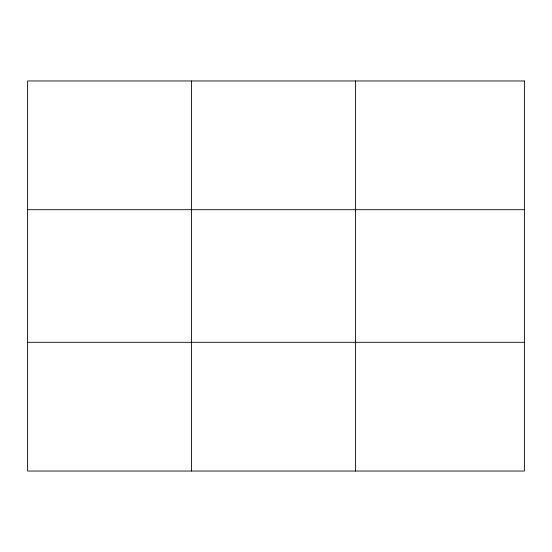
<?xml version="1.0" encoding="UTF-8"?>
<svg xmlns="http://www.w3.org/2000/svg" width="552" height="552" viewBox="0 0 552 552"><rect width="100%" height="100%" fill="white"/><g stroke="black" fill="none" stroke-linecap="round" stroke-linejoin="round"><path stroke-width="0.83" d="M191.544 471.035L191.544 80.965M355.488 471.035L355.488 80.965M27.6 209.691L524.4 209.691M27.6 342.309L524.4 342.309M524.4 80.965L524.4 471.035L27.6 471.035L27.6 80.965L524.4 80.965"/></g></svg>
